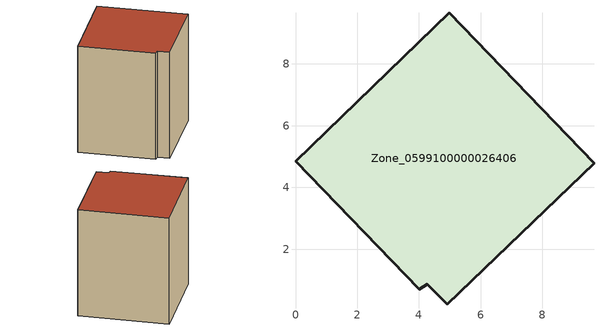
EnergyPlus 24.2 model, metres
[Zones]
Zone_0599100000026406
 floor ground (C_G): 4.92,0.21 4.26,0.85 4.02,0.71 0,4.85 4.98,9.66 9.67,4.78 z0
 wall outside (C_F): 9.67,4.78 4.98,9.66 0,4.85 4.02,0.71 4.26,0.85 4.92,0.21 9.67,4.78 z0:8.49
 roof outside (C_R): 4.26,0.85 4.92,0.21 9.67,4.78 4.98,9.66 0,4.85 4.02,0.71 z8.49
[BUILDING]
Pand.0599100000026406: North Axis=0; Terrain=City; Loads Convergence Tolerance Value=0.04; Temperature Convergence Tolerance Value=0.4; Solar Distribution=FullExterior; Maximum Number of Warmup Days=25; Minimum Number of Warmup Days=1
[Site:Location]
Rotterdam.The.Hague.AP_ZH_NLD Design_Conditions: Latitude=51.96; Longitude=4.45; Time Zone=1; Elevation=-4.5
[SITE:GROUNDTEMPERATURE:BUILDINGSURFACE]
18, 18, 18, 18, 18, 18, 18, 18, 18, 18, 18, 18
[MATERIAL] Thermal Absorptance=0.9; Solar Absorptance=0.7; Visible Absorptance=0.7
Name | Roughness | Thickness | Conductivity | Density | Specific Heat
G.TC.1975-1991 | MediumSmooth | 0.15 | 0.288461 | 540 | 1210
F.TC.1975-1991 | Rough | 0.3 | 0.230769 | 1920 | 840
R.TC.1975-1991 | MediumRough | 0.2 | 0.153846 | 1500 | 1000
[CONSTRUCTION]
C_G: G.TC.1975-1991
C_F: F.TC.1975-1991
C_R: R.TC.1975-1991
[ZONE]
Zone_0599100000026406: Type=1; Multiplier=1; Ceiling Height=Autocalculate; Volume=Autocalculate; Floor Area=autocalculate; Part of Total Floor Area=Yes
[ZONEINFILTRATION:DESIGNFLOWRATE]
Infil_Zone_0599100000026406: Zone or ZoneList or Space or SpaceList=Zone_0599100000026406; Schedule=AlwaysOn; Design Flow Rate Calculation Method=Flow/Area; Flow Rate per Floor Area=0.003; Constant Term Coefficient=1; Temperature Term Coefficient=0; Velocity Term Coefficient=0; Velocity Squared Term Coefficient=0
[HVACTEMPLATE:ZONE:IDEALLOADSAIRSYSTEM]
Zone_0599100000026406: Maximum Heating Supply Air Temperature=50; Minimum Cooling Supply Air Temperature=13; Maximum Heating Supply Air Humidity Ratio=0.0156; Minimum Cooling Supply Air Humidity Ratio=0.0077; Heating Limit=NoLimit; Cooling Limit=NoLimit; Dehumidification Control Type=ConstantSensibleHeatRatio; Cooling Sensible Heat Ratio=0.7; Dehumidification Setpoint=60; Humidification Control Type=None; Humidification Setpoint=30; Outdoor Air Method=None; Outdoor Air Flow Rate per Person=0.00944; Outdoor Air Flow Rate per Zone Floor Area=0; Outdoor Air Flow Rate per Zone=0; Demand Controlled Ventilation Type=None; Outdoor Air Economizer Type=NoEconomizer; Heat Recovery Type=None; Sensible Heat Recovery Effectiveness=0.7; Latent Heat Recovery Effectiveness=0.65
[ZONECONTROL:THERMOSTAT]
ThermostatControl_Zone_0599100000026406: Zone or ZoneList=Zone_0599100000026406; Control Type Schedule=DualSetpointControlType; Control 1=Thermostat_Zone_0599100000026406; Temperature Difference Between Cutout And Setpoint=0
[THERMOSTATSETPOINT:DUALSETPOINT]
Thermostat_Zone_0599100000026406: Heating Setpoint Temperature Schedule=HeatingSetpoint_Zone_0599100000026406; Cooling Setpoint Temperature Schedule=CoolingSetpoint_Zone_0599100000026406
[SCHEDULE:COMPACT]
HeatingSetpoint_Zone_0599100000026406: Through: 12/31, For: AllDays, Until: 24:00, 21
CoolingSetpoint_Zone_0599100000026406: Through: 12/31, For: AllDays, Until: 24:00, 24
DualSetpointControlType: Through: 12/31, For: AllDays, Until: 24:00, 4
AlwaysOn: Through: 12/31, For: AllDays, Until: 24:00, 1
